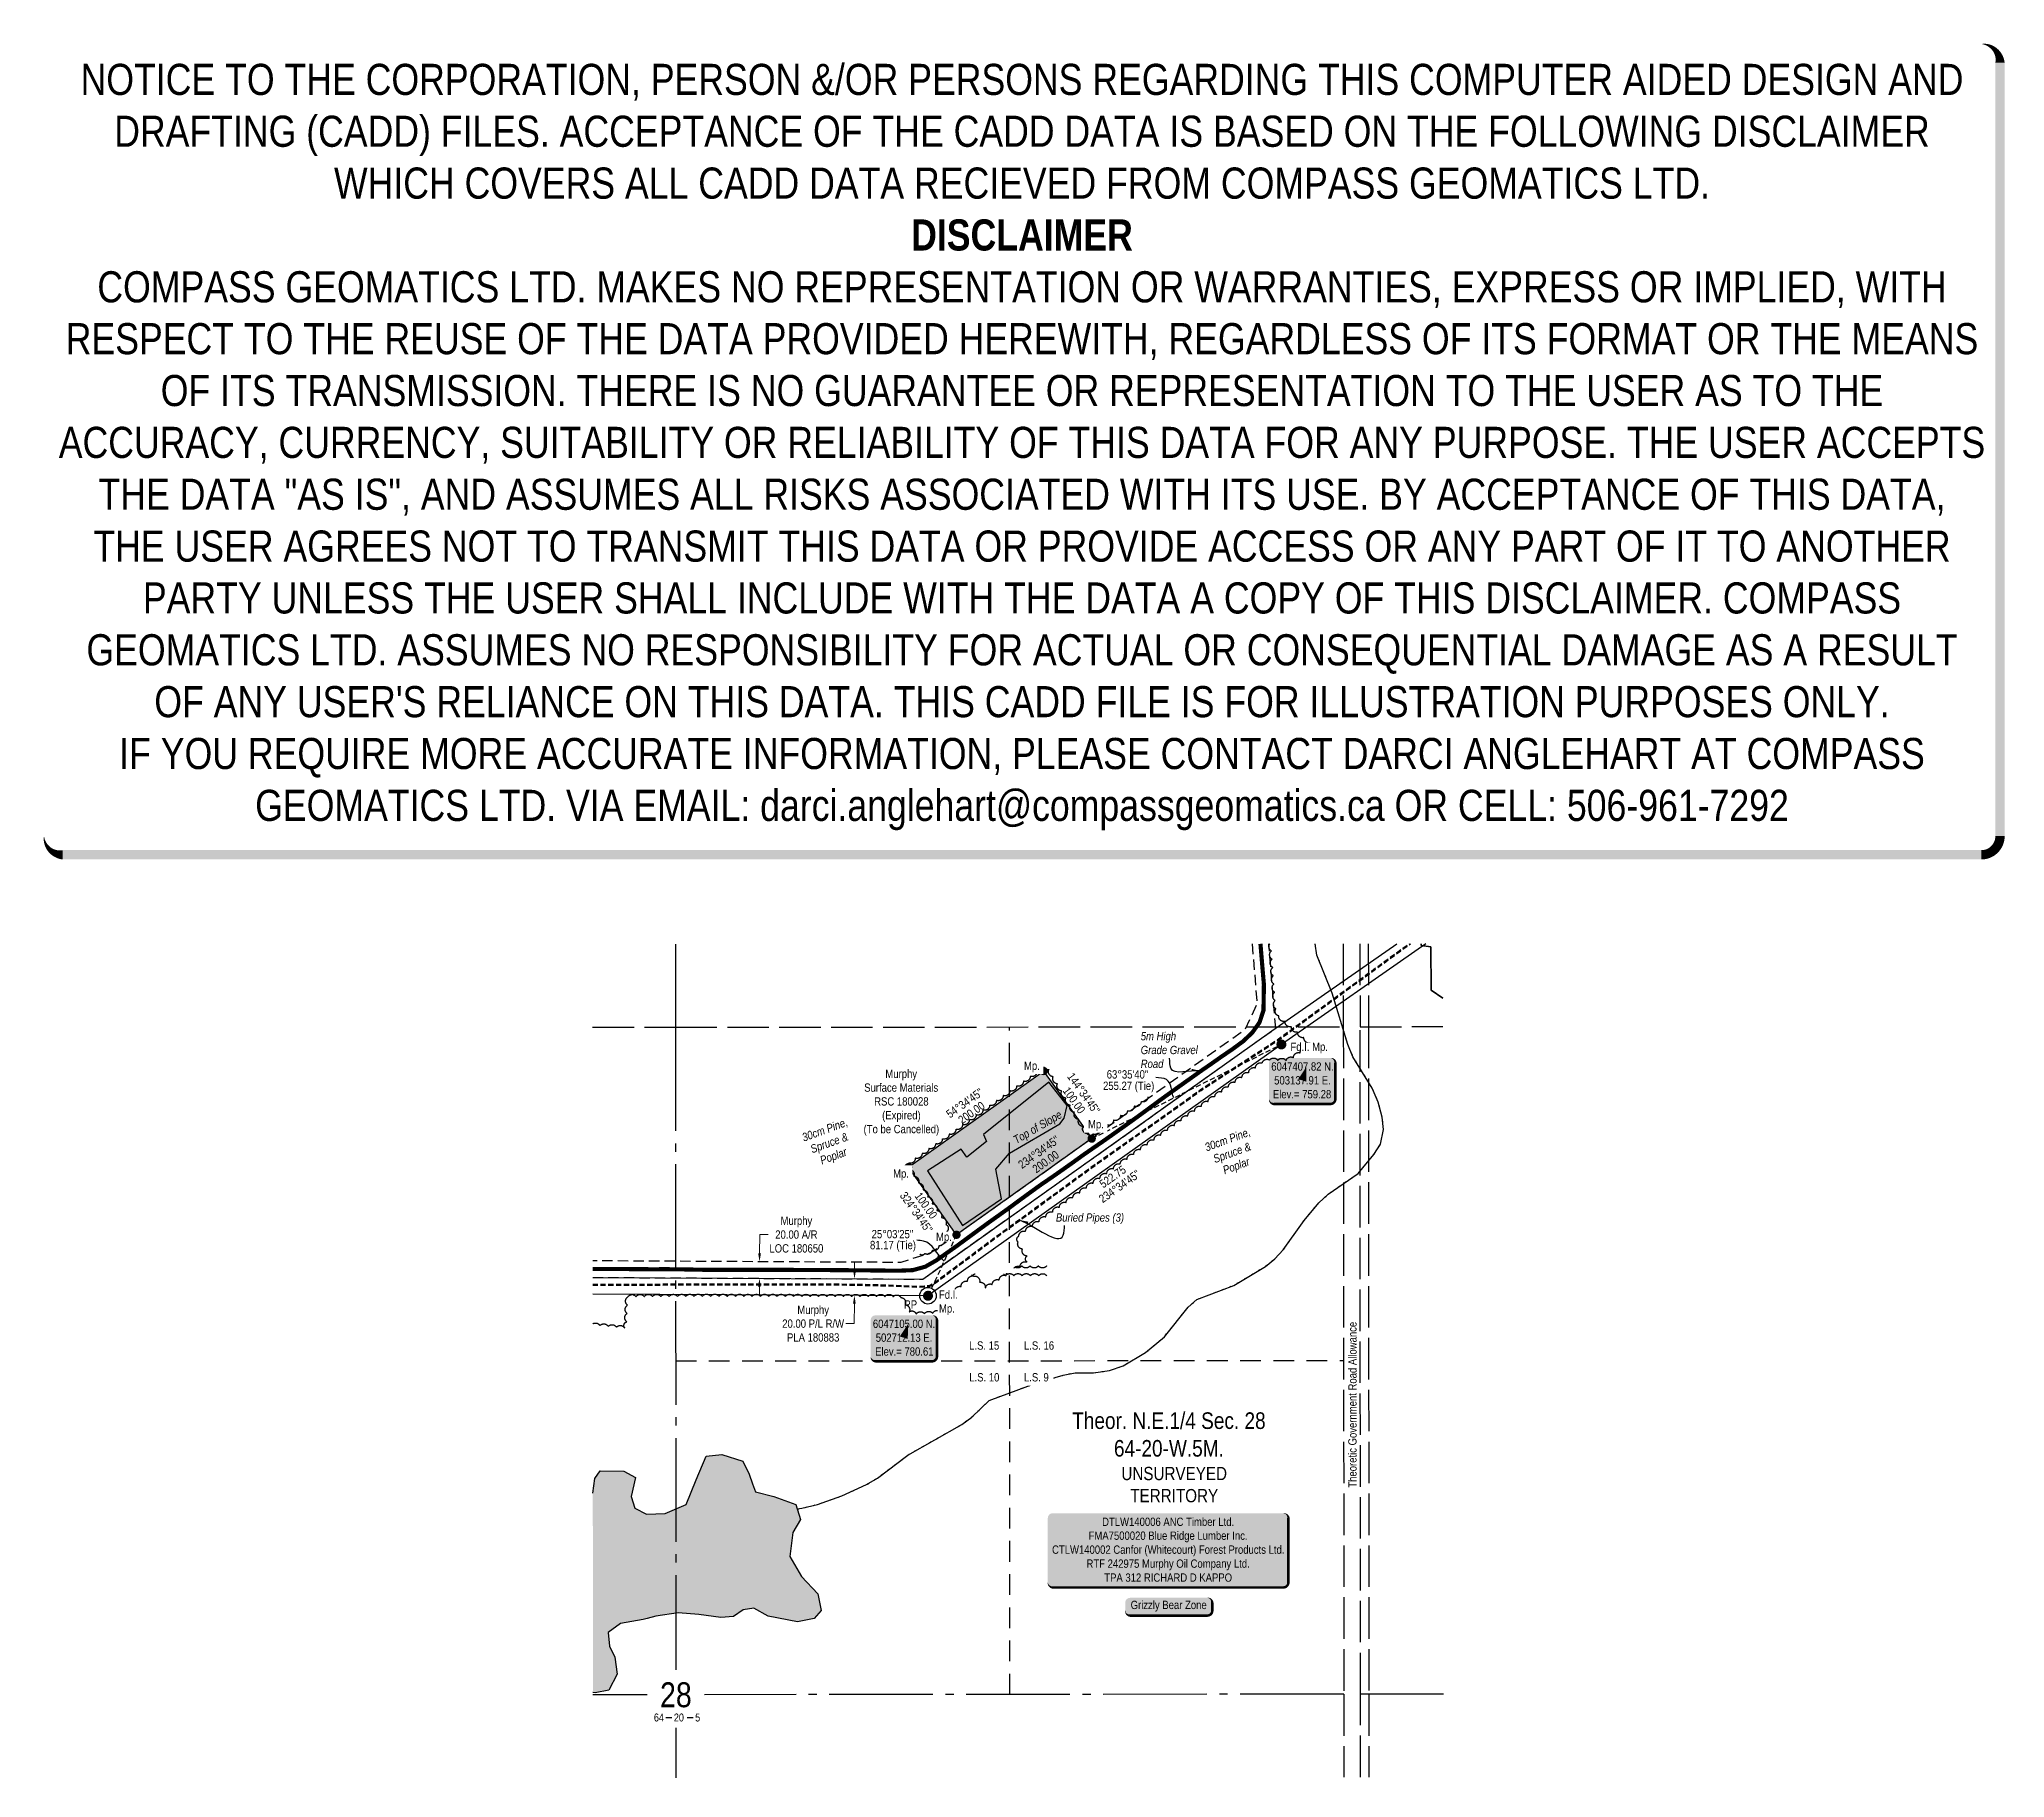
# Model space of a CAD drawing. Extents: x 501642 to 504009, y 6046524 to 6048619.
import ezdxf
from ezdxf.enums import TextEntityAlignment as Align

# ---------------------------------------------------------------- set-up
doc = ezdxf.new("R2010")
doc.units = 0
doc.header["$LTSCALE"] = 5
doc.header["$PDMODE"] = 34
doc.header["$PDSIZE"] = 0.03
for name, pattern in [('0', [1, 1, 0]), ('foc-ACCESSROAD', [3.75, 2.5, -1.25]), ('foc-LSD', [8, 5, -3]), ('foc-QUARTERLINE', [33, 25, -3, 2, -3]), ('foc-TIELINE', [1.875, 1.25, -0.625]), ('foc-TOPO', [1, 0.2, -0.8]), ('foc-UNSURVEYED', [12.5, 10, -2.5]), ('foc-WHEELTRACKS', [2, 0.4, -1.6]), ('UG_PIPE', [1.875, 1.25, -0.625])]:
    doc.linetypes.add(name, pattern=pattern)
doc.layers.get('Defpoints').update_dxf_attribs({"color": 9})
for name, color, linetype in [('10', 1, 'Continuous'), ('35', 37, 'Continuous'), ('9', 3, 'Continuous'), ('AS-PIPE-UG', 44, 'UG_PIPE'), ('AS-PIPE-UG-T', 44, 'Continuous'), ('AS-ROADS', 254, 'Continuous'), ('AS-WILDLIFE-BLOCK', 131, 'Continuous'), ('BEARING1', 1, 'Continuous'), ('C-AR', 13, 'foc-ACCESSROAD'), ('C-RW', 13, 'Continuous'), ('C-SYMBOL', 7, 'Continuous'), ('DETAIL-T', 7, 'Continuous'), ('DISTANCE1', 3, 'Continuous'), ('L-BD', 7, 'Continuous'), ('L-MON', 1, 'Continuous'), ('L-ROAD-T', 7, 'Continuous'), ('L-SECLBL', 7, 'Continuous'), ('L-SECQ', 8, 'foc-QUARTERLINE'), ('L-SECTION-LSD', 7, 'foc-LSD'), ('L-TIE', 7, 'foc-TIELINE'), ('L-UNS-T', 3, 'Continuous'), ('L-USEC', 7, 'foc-UNSURVEYED'), ('P-PROPOSED', 10, 'Continuous'), ('P-PROPOSED-H', 21, 'Continuous'), ('T-BUSH', 110, '0'), ('T-BUSH-T', 110, 'Continuous'), ('T-CREEK', 160, 'Continuous'), ('T-GENERAL', 48, 'foc-TOPO'), ('T-SLOPE', 48, 'Continuous'), ('T-WATER', 160, 'Continuous'), ('T-WATER-H', 133, 'Continuous'), ('T-WATER-P3', 160, 'foc-WHEELTRACKS')]:
    doc.layers.add(name, color=color, linetype=linetype)
for name, color, linetype, lineweight in [('AS-GENERAL', 48, 'Continuous', 18), ('C-AR-T', 13, 'Continuous', 9), ('C-RW-T', 13, 'Continuous', 9), ('C-WS-T', 13, 'Continuous', 9)]:
    doc.layers.add(name, color=color, linetype=linetype, lineweight=lineweight)
doc.layers.add('DISCLAIMER', color=7, linetype='Continuous', plot=False)
doc.styles.add('100L', font='', dxfattribs={"height": 11})
doc.styles.add('175L', font='', dxfattribs={"height": 20})
doc.styles.add('80', font='', dxfattribs={"height": 10})
doc.styles.add('80CG', font='', dxfattribs={"height": 10})
doc.styles.add('80L', font='', dxfattribs={"height": 10})
doc.styles.add('BEARING1', font='', dxfattribs={"height": 2.5})
doc.styles.add('DISTANCE1', font='', dxfattribs={"oblique": 45, "height": 2.5})
doc.styles.add('foc-LtypeFont', font='', dxfattribs={"height": 7.35})
doc.styles.add('SIMPLEX', font='')
doc.styles.get('100L').set_extended_font_data('Arial Narrow')
doc.styles.get('175L').set_extended_font_data('Arial Narrow')
doc.styles.get('80').set_extended_font_data('Arial Narrow')
doc.styles.get('80CG').set_extended_font_data('Arial Narrow')
doc.styles.get('80L').set_extended_font_data('Arial Narrow')
doc.styles.get('BEARING1').set_extended_font_data('Arial Narrow')
doc.styles.get('DISTANCE1').set_extended_font_data('Arial Narrow')
doc.styles.get('foc-LtypeFont').set_extended_font_data('Arial Narrow')
doc.styles.get('SIMPLEX').set_extended_font_data('Arial Narrow')
doc.linetypes.add('foc-TOPO-flowdirection-NOLINE', pattern='A,0,[">",foc-LtypeFont,S=0.3,R=0,X=0,Y=-0.945],-20,[">",foc-LtypeFont,S=0.3,R=0,X=0,Y=-0.945],0', length=20)
doc.dimstyles.new('Compass 5 000', dxfattribs={"dimscale": 5, "dimtxt": 9, "dimasz": 2, "dimexe": 0.2, "dimexo": 0.0625, "dimgap": 0.5, "dimtad": 0, "dimtih": 1, "dimtoh": 1, "dimzin": 0, "dimdsep": 46, "dimtxsty": '80CG', "dimcen": 0.1, "dimse1": 1, "dimse2": 1, "dimclrd": 256, "dimclrt": 256, "dimaunit": 1, "dimadec": 4, "dimazin": 0, "dimtfac": 0.06, "dimtofl": 0, "dimtmove": 0, "dimatfit": 1, "dimfxl": 0.2, "dimtolj": 1, "dimtzin": 0, "dimlwd": -1, "dimarcsym": 0})

# ---------------------------------------------------------------- blocks, each defined once
blk = doc.blocks.new('L-SECLBL')
at = {"layer": '9', "color": 7}
for p, q in [((-5.1, -27.8), (-12.3, -27.8)), ((20.7, -27.8), (13.5, -27.8))]:
    blk.add_line(p, q, dxfattribs=at)
at = {"layer": '10', "color": 2, "style": 'SIMPLEX'}
blk.add_attdef('SEC', text='', height=30, dxfattribs=at).set_placement((0, 0), align=Align.MIDDLE)
at = {"layer": '10', "color": 5, "style": '80L'}
blk.add_attdef('TWP', text='', height=9.5, dxfattribs=at).set_placement((-14.4, -27.4), align=Align.MIDDLE_RIGHT)
blk.add_attdef('RGE', text='', height=9.5, dxfattribs=at).set_placement((3.6, -27.4), align=Align.MIDDLE_CENTER)
blk.add_attdef('MER', text='', height=9.5, dxfattribs=at).set_placement((23.2, -27.4), align=Align.MIDDLE_LEFT)
blk = doc.blocks.new('*D483')
at = {"layer": 'C-AR-T', "transparency": 16777216}
for p, q in [((502509.2, 6047156), (502509.4, 6047178.7)), ((502509.4, 6047178.7), (502519.4, 6047178.7)), ((502509, 6047116), (502509, 6047106))]:
    blk.add_line(p, q, dxfattribs=at)
for points in [[(502507.6, 6047156), (502510.9, 6047156), (502509.2, 6047146)], [(502507.4, 6047116), (502510.7, 6047116), (502509.1, 6047126)]]:
    blk.add_solid(points, dxfattribs=at)
at = {"layer": 'Defpoints', "color": 0, "transparency": 16777216}
for p in [(502509.2, 6047146), (502514.2, 6047146), (502514.1, 6047126)]:
    blk.add_point(p, dxfattribs=at)
at = {"layer": 'C-AR-T', "transparency": 16777216, "insert": (502553.6, 6047178.7), "char_height": 10, "attachment_point": 5, "style": '80CG'}
blk.add_mtext('\\A1;Murphy\\P20.00 A/R\\PLOC 180650', dxfattribs=at)
blk = doc.blocks.new('fdia')
at = {"color": 255, "const_width": 1}
blk.add_lwpolyline([(-0.5, 0, 1), (0.5, 0, 1)], format="xyb", close=True, dxfattribs=at)
blk = doc.blocks.new('Fdiaa')
blk.add_blockref('fdia', (0, 0))
blk = doc.blocks.new('fdib')
at = {"color": 1, "const_width": 1.6}
blk.add_lwpolyline([(-0.4, 0, 1), (0.4, 0, 1)], format="xyb", close=True, dxfattribs=at)
at = {"color": 1}
blk.add_circle((0, 0), 0.8, dxfattribs=at)
blk = doc.blocks.new('Fdibb')
blk.add_blockref('fdib', (0, 0))
blk = doc.blocks.new('fdicc')
for name in ['Fdibb', 'Fdiaa']:
    blk.add_blockref(name, (0, 0))
blk = doc.blocks.new('FDI')
blk.add_blockref('fdicc', (0, 0))
blk = doc.blocks.new('PLIA')
at = {"color": 255, "const_width": 1}
blk.add_lwpolyline([(-0.5, 0, 1), (0.5, 0, 1)], format="xyb", close=True, dxfattribs=at)
blk = doc.blocks.new('PLIAA')
blk.add_blockref('PLIA', (0, 0))
blk = doc.blocks.new('PLIB')
at = {"color": 1}
blk.add_circle((0, 0), 0.8, dxfattribs=at)
blk = doc.blocks.new('PLIBB')
blk.add_blockref('PLIB', (0, 0))
blk = doc.blocks.new('PLICC')
for name in ['PLIAA', 'PLIBB']:
    blk.add_blockref(name, (0, 0))
blk = doc.blocks.new('PLI')
blk.add_blockref('PLICC', (0, 0))
blk = doc.blocks.new('*U496')
h = blk.add_hatch(color=255)
edge = h.paths.add_edge_path()
edge.add_line((-139, -45.5), (139, -45.5))
edge.add_arc((139, -39.5), 6, 270, 360)
edge.add_line((145, -39.5), (145, 38))
edge.add_arc((139, 38), 6, 0, 90)
edge.add_line((139, 44), (-139, 44))
edge.add_arc((-139, 38), 6, 90, 180)
edge.add_line((-145, 38), (-145, -39.5))
edge.add_arc((-139, -39.5), 6, 180, 270)
at = {"color": 44, "flags": 128}
blk.add_lwpolyline([(-139, -45.5, 3, 3, 0), (139, -45.5, 3, 3, 0.414214), (145, -39.5, 3, 3, 0), (145, 38, 3, 0, 0.414214), (139, 44, 0, 0, 0), (-139, 44, 0, 0, 0.414214), (-145, 38, 0, 0, 0), (-145, -39.5, 0, 3, 0.414214)], format="xyseb", close=True, dxfattribs=at)
at = {"color": 44, "style": '80'}
blk.add_attdef('ENTER_TEXT_001', (-36, -5), '', height=10, dxfattribs=at)
blk = doc.blocks.new('*D497')
at = {"layer": 'C-RW-T', "transparency": 16777216}
for p, q in [((502623.7, 6047135.4), (502623.7, 6047145.4)), ((502623.5, 6047095.5), (502623.3, 6047071.4)), ((502623.3, 6047071.4), (502613.3, 6047071.4))]:
    blk.add_line(p, q, dxfattribs=at)
for points in [[(502622, 6047135.5), (502625.3, 6047135.4), (502623.6, 6047125.4)], [(502621.8, 6047095.5), (502625.1, 6047095.4), (502623.5, 6047105.5)]]:
    blk.add_solid(points, dxfattribs=at)
at = {"layer": 'Defpoints', "color": 0, "transparency": 16777216}
for p in [(502516.1, 6047126), (502516, 6047106), (502623.5, 6047105.5)]:
    blk.add_point(p, dxfattribs=at)
at = {"layer": 'C-RW-T', "transparency": 16777216, "insert": (502573.8, 6047071.4), "char_height": 10, "attachment_point": 5, "style": '80CG'}
blk.add_mtext('\\A1;Murphy\\P20.00 P/L R/W\\PPLA 180883', dxfattribs=at)
blk = doc.blocks.new('*U498')
at = {"layer": '35', "color": 3}
blk.add_circle((0, 0), 10, dxfattribs=at)
at = {"layer": '35', "color": 3, "style": '80'}
blk.add_attdef('RP_001', (-29, -15.5), '', height=10, dxfattribs=at)
blk = doc.blocks.new('*U499')
h = blk.add_hatch(color=254)
edge = h.paths.add_edge_path()
edge.add_line((-34, -28.5), (34, -28.5))
edge.add_arc((34, -22.5), 6, 270, 360)
edge.add_line((40, -22.5), (40, 21))
edge.add_arc((34, 21), 6, 0, 90)
edge.add_line((34, 27), (-34, 27))
edge.add_arc((-34, 21), 6, 90, 180)
edge.add_line((-40, 21), (-40, -22.5))
edge.add_arc((-34, -22.5), 6, 180, 270)
at = {"color": 1, "flags": 128}
blk.add_lwpolyline([(-34, -28.5, 3, 3, 0), (34, -28.5, 3, 3, 0.414214), (40, -22.5, 3, 3, 0), (40, 21, 3, 0, 0.414214), (34, 27, 0, 0, 0), (-34, 27, 0, 0, 0.414214), (-40, 21, 0, 0, 0), (-40, -22.5, 0, 3, 0.414214)], format="xyseb", close=True, dxfattribs=at)
blk.add_lwpolyline([(5.1, 16.3, 0, 10, 0), (0, 0, 5, 5, 0)], format="xyseb", dxfattribs=at)
at = {"color": 1, "style": '80'}
blk.add_attdef('ENTER_TEXT_001', (-36, -5), '', height=10, dxfattribs=at)
blk = doc.blocks.new('*U501')
h = blk.add_hatch(color=255)
edge = h.paths.add_edge_path()
edge.add_line((-46.5, -11.5), (46.5, -11.5))
edge.add_arc((46.5, -5.5), 6, 270, 360)
edge.add_line((52.5, -5.5), (52.5, 4))
edge.add_arc((46.5, 4), 6, 0, 90)
edge.add_line((46.5, 10), (-46.5, 10))
edge.add_arc((-46.5, 4), 6, 90, 180)
edge.add_line((-52.5, 4), (-52.5, -5.5))
edge.add_arc((-46.5, -5.5), 6, 180, 270)
at = {"color": 131, "flags": 128}
blk.add_lwpolyline([(-46.5, -11.5, 3, 3, 0), (46.5, -11.5, 3, 3, 0.414214), (52.5, -5.5, 3, 3, 0), (52.5, 4, 3, 0, 0.414214), (46.5, 10, 0, 0, 0), (-46.5, 10, 0, 0, 0.414214), (-52.5, 4, 0, 0, 0), (-52.5, -5.5, 0, 3, 0.414214)], format="xyseb", close=True, dxfattribs=at)
at = {"color": 131, "style": '80'}
blk.add_attdef('ENTER_TEXT_001', (-36, -5), '', height=10, dxfattribs=at)
blk = doc.blocks.new('Disclaimer_Legal')
at = {"layer": 'DISCLAIMER', "color": 254, "flags": 128}
blk.add_lwpolyline([(-3612.9, -1104.6, 37.5, 37.5, 0), (4096.1, -1104.6, 37.5, 37.5, 0.414214), (4171.1, -1029.6, 37.5, 37.5, 0), (4171.1, 2078.7, 37.5, 0, 0.414214), (4096.1, 2153.7, 0, 0, 0), (-3612.9, 2153.7, 0, 0, 0.414214), (-3687.9, 2078.7, 0, 0, 0), (-3687.9, -1029.6, 0, 37.5, 0.414214)], format="xyseb", close=True, dxfattribs=at)
at = {"layer": 'DISCLAIMER', "color": 254, "insert": (241.6, 533.9), "char_height": 125, "width": 7717.568, "attachment_point": 5, "style": '80'}
blk.add_mtext('NOTICE TO THE CORPORATION, PERSON &/OR PERSONS REGARDING THIS COMPUTER AIDED DESIGN AND DRAFTING (CADD) FILES. ACCEPTANCE OF THE CADD DATA IS BASED ON THE FOLLOWING DISCLAIMER WHICH COVERS ALL CADD DATA RECIEVED FROM COMPASS GEOMATICS LTD.\\P{\\fArial Narrow|b1|i0|c0|p34;DISCLAIMER}\\PCOMPASS GEOMATICS LTD. MAKES NO REPRESENTATION OR WARRANTIES, EXPRESS OR IMPLIED, WITH RESPECT TO THE REUSE OF THE DATA PROVIDED HEREWITH, REGARDLESS OF ITS FORMAT OR THE MEANS OF ITS TRANSMISSION. THERE IS NO GUARANTEE OR REPRESENTATION TO THE USER AS TO THE ACCURACY, CURRENCY, SUITABILITY OR RELIABILITY OF THIS DATA FOR ANY PURPOSE. THE USER ACCEPTS THE DATA "AS IS", AND ASSUMES ALL RISKS ASSOCIATED WITH ITS USE. BY ACCEPTANCE OF THIS DATA, THE USER AGREES NOT TO TRANSMIT THIS DATA OR PROVIDE ACCESS OR ANY PART OF IT TO ANOTHER PARTY UNLESS THE USER SHALL INCLUDE WITH THE DATA A COPY OF THIS DISCLAIMER. COMPASS GEOMATICS LTD. ASSUMES NO RESPONSIBILITY FOR ACTUAL OR CONSEQUENTIAL DAMAGE AS A RESULT OF ANY USER\'S RELIANCE ON THIS DATA. THIS CADD FILE IS FOR ILLUSTRATION PURPOSES ONLY.\\PIF YOU REQUIRE MORE ACCURATE INFORMATION, PLEASE CONTACT DARCI ANGLEHART AT COMPASS GEOMATICS LTD. VIA EMAIL: darci.anglehart@compassgeomatics.ca OR CELL: 506-961-7292', dxfattribs=at)

msp = doc.modelspace()

# ---------------------------------------------------------------- hatches: boundary and pattern name
at = {"layer": 'P-PROPOSED-H'}
h = msp.add_hatch(color=256, dxfattribs=at)
h.dxf.hatch_style = 1
h.paths.add_polyline_path([(502909.384, 6047294.345), (502746.484, 6047178.489), (502688.569, 6047259.948), (502851.468, 6047375.804)])
at = {"layer": 'T-WATER-H'}
h = msp.add_hatch(color=256, dxfattribs=at)
h.dxf.hatch_style = 1
h.paths.add_polyline_path([(502308.347, 6046867.155), (502308.494, 6046626.914), (502311.07, 6046626.61), (502327.45, 6046629.831), (502337.538, 6046648.978), (502334.906, 6046669.403), (502328.554, 6046682.779), (502326.854, 6046699.116), (502341.872, 6046710.004), (502369.003, 6046715.046), (502374.003, 6046716.265), (502384.383, 6046718.796), (502410.993, 6046722.827), (502435.934, 6046720.78), (502462.386, 6046717.173), (502477.706, 6046718.374), (502489.616, 6046726.783), (502502.396, 6046728.554), (502519.538, 6046719.037), (502555.1, 6046712.182), (502575.08, 6046716.342), (502583.43, 6046725.851), (502579.257, 6046745.796), (502559.804, 6046766.58), (502545.511, 6046790.814), (502549.18, 6046819.768), (502558.677, 6046835.365), (502552.935, 6046853.311), (502526.613, 6046863.026), (502504.292, 6046868.583), (502500.782, 6046878.393), (502496.579, 6046890.138), (502489.257, 6046905.574), (502463.927, 6046913.74), (502445.005, 6046911.589), (502432.687, 6046883.324), (502420.85, 6046853.52), (502395.64, 6046842.84), (502373.18, 6046841.778), (502359.049, 6046849.205), (502354.747, 6046863.042), (502359.815, 6046885.857), (502345.693, 6046893.794), (502317.142, 6046893.882), (502310.833, 6046884.843)])

# ---------------------------------------------------------------- linework, layer by layer
at = {"layer": 'AS-PIPE-UG', "flags": 128}
for points in [[(502308.193, 6047118.24), (502320.486, 6047118.235), (502367.138, 6047118.379), (502413.115, 6047118.74), (502455.085, 6047118.624), (502511.376, 6047118.643), (502550.947, 6047118.883), (502598.184, 6047118.836), (502648.194, 6047117.986), (502700.554, 6047116.065), (502708.083, 6047116.409), (502713.091, 6047116.686), (502715.583, 6047117.535), (502720.424, 6047120.603), (502726.32, 6047124.998), (502769.123, 6047156.957), (502801.392, 6047181.01), (502841.706, 6047210.313), (502876.457, 6047235.846), (502907.162, 6047258.222), (502962.282, 6047297.305), (503003.634, 6047326.273), (503040.753, 6047352.894), (503134.94, 6047414.215), (503292.414, 6047529.192)], [(502308.193, 6047117.63), (502320.487, 6047117.626), (502367.142, 6047117.77), (502413.116, 6047118.131), (502455.085, 6047118.015), (502511.378, 6047118.034), (502550.948, 6047118.274), (502598.178, 6047118.227), (502648.177, 6047117.376), (502700.557, 6047115.455), (502708.113, 6047115.8), (502713.209, 6047116.082), (502715.848, 6047116.982), (502720.77, 6047120.101), (502726.685, 6047124.509), (502769.488, 6047156.469), (502801.754, 6047180.519), (502842.065, 6047209.82), (502876.817, 6047235.354), (502907.518, 6047257.727), (502962.633, 6047296.806), (503003.986, 6047325.775), (503041.097, 6047352.39), (503135.287, 6047413.713), (503293.449, 6047529.192)], [(502308.193, 6047118.85), (502320.485, 6047118.845), (502367.135, 6047118.989), (502413.113, 6047119.35), (502455.086, 6047119.234), (502511.374, 6047119.253), (502550.945, 6047119.493), (502598.189, 6047119.446), (502648.21, 6047118.595), (502700.551, 6047116.675), (502708.052, 6047117.018), (502712.974, 6047117.29), (502715.318, 6047118.089), (502720.078, 6047121.106), (502725.956, 6047125.487), (502768.758, 6047157.446), (502801.031, 6047181.501), (502841.346, 6047210.805), (502876.097, 6047236.338), (502906.806, 6047258.717), (502961.931, 6047297.803), (503003.281, 6047326.77), (503040.409, 6047353.397), (503134.594, 6047414.717), (503291.379, 6047529.191)]]:
    msp.add_lwpolyline(points, dxfattribs=at)
at = {"layer": 'AS-ROADS', "const_width": 5, "flags": 128}
msp.add_lwpolyline([(503112.656, 6047529.049), (503112.85, 6047526.844), (503114.127, 6047511.337), (503115.466, 6047495.666), (503116.842, 6047479.858), (503116.29, 6047448.791), (503111.495, 6047434.282), (503102.705, 6047421.946), (503091.731, 6047411.571), (503078.947, 6047402.131), (503065.959, 6047393.315), (503053.219, 6047384.332), (503040.347, 6047375.438), (503027.469, 6047366.262), (503014.755, 6047357.252), (503001.757, 6047347.956), (502989.377, 6047338.982), (502976.619, 6047329.498), (502963.794, 6047320.13), (502950.953, 6047310.875), (502938.019, 6047301.722), (502925.106, 6047292.551), (502912.148, 6047283.64), (502899.661, 6047274.997), (502886.646, 6047265.595), (502873.661, 6047256.378), (502860.646, 6047247.313), (502848.103, 6047238.766), (502835.17, 6047229.41), (502822.564, 6047220.21), (502810.184, 6047211.047), (502797.419, 6047201.87), (502784.988, 6047193.023), (502772.445, 6047183.86), (502759.852, 6047174.607), (502747.253, 6047165.332), (502734.895, 6047156.577), (502722.371, 6047147.765), (502708.79, 6047139.994), (502693.622, 6047135.849), (502677.807, 6047135.256), (502662.575, 6047135.343), (502646.524, 6047135.512), (502631.255, 6047135.633), (502615.514, 6047135.771), (502599.964, 6047135.896), (502584.126, 6047136.021), (502568.898, 6047136.003), (502552.888, 6047136.151), (502536.877, 6047136.234), (502521.656, 6047136.211), (502505.45, 6047136.247), (502489.182, 6047136.294), (502473.508, 6047136.308), (502457.946, 6047136.344), (502442.552, 6047136.301), (502427.094, 6047136.612), (502411.421, 6047136.865), (502395.929, 6047137.016), (502380.806, 6047136.924), (502365.069, 6047137.053), (502349.07, 6047137.169), (502333.882, 6047137.273), (502317.825, 6047137.203), (502308.181, 6047137.191)], dxfattribs=at)
at = {"layer": 'C-AR', "flags": 128}
for points in [[(503102.634, 6047529.041), (503108.556, 6047457.103), (503093.9, 6047425.575), (502715.756, 6047156.635), (502679.442, 6047145.144), (502308.175, 6047147.093)], [(502308.188, 6047127.094), (502705.78, 6047125.01), (503126.397, 6047424.158), (503131.077, 6047427.424), (503122.693, 6047529.057)]]:
    msp.add_lwpolyline(points, dxfattribs=at)
at = {"layer": 'C-RW', "flags": 128}
for points in [[(502308.188, 6047127.097), (502705.78, 6047125.01), (503126.397, 6047424.158), (503276.884, 6047529.179)], [(503311.852, 6047529.207), (503137.91, 6047407.816), (502712.116, 6047104.987), (502308.2, 6047107.106)]]:
    msp.add_lwpolyline(points, dxfattribs=at)
at = {"layer": 'L-SECQ'}
for p, q in [((502407.89, 6047528.491), (502407.952, 6047428.543)), ((502407.89, 6047528.491), (502407.952, 6047428.543)), ((502407.952, 6047428.543), (502408.426, 6046654.268)), ((502373.817, 6046624.256), (502308.496, 6046624.205)), ((503213.136, 6046624.921), (502443.064, 6046624.311)), ((503333.191, 6046625.016), (503233.242, 6046624.937)), ((503333.191, 6046625.016), (503233.242, 6046624.937)), ((502408.469, 6046584.304), (502408.505, 6046524.335))]:
    msp.add_line(p, q, dxfattribs=at)
at = {"layer": 'L-SECTION-LSD'}
for p, q in [((502810.79, 6046624.602), (502810.225, 6047428.861)), ((502408.198, 6047026.413), (503212.817, 6047027.05))]:
    msp.add_line(p, q, dxfattribs=at)
at = {"layer": 'L-TIE'}
for p, q in [((502909.384, 6047294.345), (503137.91, 6047407.816)), ((502746.484, 6047178.489), (502712.133, 6047104.999))]:
    msp.add_line(p, q, dxfattribs=at)
at = {"layer": 'L-USEC'}
for p, q in [((503212.42, 6047529.128), (503212.499, 6047429.18)), ((503232.54, 6047529.144), (503232.619, 6047429.196)), ((503242.595, 6047529.152), (503242.674, 6047429.203)), ((502308.003, 6047428.464), (502407.952, 6047428.543)), ((502407.952, 6047428.543), (503212.499, 6047429.18)), ((503212.499, 6047429.18), (503213.136, 6046624.921)), ((503232.605, 6047429.196), (503332.568, 6047429.275)), ((503233.242, 6046624.937), (503232.605, 6047429.196)), ((503242.674, 6047429.203), (503243.311, 6046624.945)), ((503213.136, 6046624.921), (503213.215, 6046524.972)), ((503233.321, 6046524.988), (503233.242, 6046624.937)), ((503243.311, 6046624.945), (503243.39, 6046524.996))]:
    msp.add_line(p, q, dxfattribs=at)
at = {"layer": 'P-PROPOSED'}
msp.add_lwpolyline([(502909.384, 6047294.345), (502746.484, 6047178.489), (502688.569, 6047259.948), (502851.468, 6047375.804)], close=True, dxfattribs=at)
at = {"layer": 'T-BUSH', "flags": 128}
for points in [[(502815.796, 6047138.109, -0.34964484), (502823.094, 6047140.238, -0.52056705), (502831.504, 6047145.639, -0.52056705), (502831.434, 6047152.886, -0.52056705), (502826.029, 6047161.294, -0.52056705), (502820.625, 6047169.702, -0.52056705), (502821.563, 6047176.885, -0.52056705), (502829.709, 6047182.677, -0.52056705), (502837.854, 6047188.469, -0.52056705), (502846, 6047194.261, -0.52056705), (502854.146, 6047200.053, -0.52056705), (502862.291, 6047205.845, -0.52056705), (502870.437, 6047211.637, -0.52056705), (502878.583, 6047217.429, -0.52056705), (502886.728, 6047223.221, -0.52056705), (502894.874, 6047229.013, -0.52056705), (502903.02, 6047234.804, -0.52056705), (502911.165, 6047240.596, -0.52056705), (502919.311, 6047246.388, -0.52056705), (502927.456, 6047252.18, -0.52056705), (502935.602, 6047257.972, -0.52056705), (502943.748, 6047263.764, -0.52056705), (502951.893, 6047269.556, -0.52056705), (502960.039, 6047275.348, -0.52056705), (502968.185, 6047281.14, -0.52056705), (502976.33, 6047286.931, -0.52056705), (502984.476, 6047292.723, -0.52056705), (502992.622, 6047298.515, -0.52056705), (503000.767, 6047304.307, -0.52056705), (503008.913, 6047310.099, -0.52056705), (503017.058, 6047315.891, -0.52056705), (503025.204, 6047321.683, -0.52056705), (503033.35, 6047327.475, -0.52056705), (503041.495, 6047333.267, -0.52056705), (503049.641, 6047339.059, -0.52056705), (503057.787, 6047344.85, -0.52056705), (503065.932, 6047350.642, -0.52056705), (503074.078, 6047356.434, -0.52056705), (503082.223, 6047362.226, -0.52056705), (503090.369, 6047368.018, -0.52056705), (503098.515, 6047373.81, -0.52056705), (503106.66, 6047379.602, -0.52056705), (503114.806, 6047385.394, -0.52056705), (503123.588, 6047389.043, -0.52056705), (503133.575, 6047388.639, -0.52056705), (503143.562, 6047388.235, -0.52056705), (503152.338, 6047391.822, -0.52056705), (503160.417, 6047397.706, -0.52056705), (503168.497, 6047403.59, -0.52056705), (503172.647, 6047409.63, -0.52056705), (503165.057, 6047416.133, -0.52056705), (503157.468, 6047422.636, -0.52056705), (503149.878, 6047429.139, -0.52056705), (503142.288, 6047435.642, -0.52056705), (503134.698, 6047442.146, -0.52056705), (503131.229, 6047450.739, -0.52056705), (503130.465, 6047460.705, -0.52056705), (503129.701, 6047470.67, -0.52056705), (503128.937, 6047480.636, -0.52056705), (503128.174, 6047490.602, -0.52056705), (503127.41, 6047500.567, -0.52056705), (503126.646, 6047510.533, -0.52056705), (503125.882, 6047520.498, -0.42568363), (503123.865, 6047529.058, -0.42568363)], [(502977.167, 6047344.564, -0.52056705), (502968.884, 6047338.971, -0.52056705), (502960.6, 6047333.378, -0.52056705), (502952.317, 6047327.784, -0.52056705), (502944.034, 6047322.191, -0.52056705), (502935.75, 6047316.598, -0.52056705), (502927.467, 6047311.005, -0.52056705), (502919.184, 6047305.411, -0.52056705), (502910.901, 6047299.818, -0.52056705), (502903.969, 6047300.303, -0.52056705), (502898.836, 6047308.879, -0.52056705), (502893.703, 6047317.456, -0.52056705), (502888.57, 6047326.032, -0.52056705), (502883.437, 6047334.608, -0.52056705), (502878.305, 6047343.184, -0.52056705), (502873.172, 6047351.76, -0.52056705), (502868.039, 6047360.337, -0.52056705), (502862.906, 6047368.913, -0.52056705), (502857.773, 6047377.489, -0.52056705), (502851.576, 6047380.98, -0.52056705), (502843.435, 6047375.181, -0.52056705), (502835.294, 6047369.383, -0.52056705), (502827.153, 6047363.584, -0.52056705), (502819.012, 6047357.786, -0.52056705), (502810.871, 6047351.987, -0.52056705), (502802.731, 6047346.189, -0.52056705), (502794.59, 6047340.39, -0.52056705), (502786.449, 6047334.592, -0.52056705), (502778.308, 6047328.793, -0.52056705), (502770.167, 6047322.994, -0.52056705), (502762.026, 6047317.196, -0.52056705), (502753.885, 6047311.397, -0.52056705), (502745.744, 6047305.599, -0.52056705), (502737.603, 6047299.8, -0.52056705), (502729.462, 6047294.002, -0.52056705), (502721.321, 6047288.203, -0.52056705), (502713.18, 6047282.405, -0.52056705), (502705.039, 6047276.606, -0.52056705), (502696.898, 6047270.808, -0.52056705), (502688.758, 6047265.009, -0.52056705), (502689.547, 6047257.561, -0.52056705), (502695.079, 6047249.237, -0.52056705), (502700.611, 6047240.912, -0.52056705), (502706.143, 6047232.588, -0.52056705), (502711.675, 6047224.264, -0.52056705), (502717.207, 6047215.939, -0.52056705), (502722.739, 6047207.615, -0.52056705), (502728.271, 6047199.29, -0.52056705), (502733.803, 6047190.966, -0.52056705), (502734.531, 6047181.865, -0.52056705), (502731.902, 6047172.222, -0.52056705), (502725.205, 6047165.391, -0.52056705), (502717.114, 6047159.523, -0.52056705), (502708.163, 6047155.868, -0.52056705), (502702.283, 6047155.196, -0.52056705)], [(502308.222, 6047071.125, -0.43752359), (502316.938, 6047069.044, -0.52056705), (502326.884, 6047068.053, -0.52056705), (502336.83, 6047067.063, -0.52056705), (502346.775, 6047066.072, -0.52056705), (502349.248, 6047073.723, -0.52056705), (502349.703, 6047083.707, -0.52056705), (502350.158, 6047093.692, -0.52056705), (502350.613, 6047103.676, -0.52056705), (502360.346, 6047103.987, -0.52056705), (502370.341, 6047104.024, -0.52056705), (502380.336, 6047104.061, -0.52056705), (502390.331, 6047104.099, -0.52056705), (502400.325, 6047104.136, -0.52056705), (502410.32, 6047104.174, -0.52056705), (502420.315, 6047104.211, -0.52056705), (502430.31, 6047104.248, -0.52056705), (502440.305, 6047104.286, -0.52056705), (502450.299, 6047104.279, -0.52056705), (502460.294, 6047104.267, -0.52056705), (502470.289, 6047104.255, -0.52056705), (502480.284, 6047104.243, -0.52056705), (502490.279, 6047104.231, -0.52056705), (502500.274, 6047104.219, -0.52056705), (502510.269, 6047104.207, -0.52056705), (502520.264, 6047104.195, -0.52056705), (502530.258, 6047104.183, -0.52056705), (502540.253, 6047104.171, -0.52056705), (502550.248, 6047104.159, -0.52056705), (502560.243, 6047104.147, -0.52056705), (502570.238, 6047104.135, -0.52056705), (502580.233, 6047104.123, -0.52056705), (502590.228, 6047104.112, -0.52056705), (502600.222, 6047104.1, -0.52056705), (502610.217, 6047104.088, -0.52056705), (502620.212, 6047104.076, -0.52056705), (502630.207, 6047104.064, -0.52056705), (502640.202, 6047104.052, -0.52056705), (502650.197, 6047104.04, -0.52056705), (502660.192, 6047104.028, -0.52056705), (502670.186, 6047104.016, -0.52056705), (502679.535, 6047102.884, -0.52056705), (502684.545, 6047094.235, -0.52056705), (502689.554, 6047085.587, -0.52056705), (502697.913, 6047083.005, -0.52056705), (502707.902, 6047083.373, -0.52056705), (502717.89, 6047083.741, -0.52056705), (502726.767, 6047085.984, -0.52056705), (502731.893, 6047094.565, -0.52056705), (502737.018, 6047103.145, -0.52056705), (502744.301, 6047109.859, -0.52056705), (502752.056, 6047116.164, -0.52056705), (502759.812, 6047122.469, -0.52056705), (502767.558, 6047128.652, -0.52056705), (502774.351, 6047121.32, -0.52056705), (502781.144, 6047113.988, -0.52056705), (502789.457, 6047118.631, -0.52056705), (502797.866, 6047124.032, -0.52056705), (502806.276, 6047129.434, -0.11498044), (502807.011, 6047132.104)], [(502764.574, 6047130.205, -0.06286708), (502765.601, 6047129.074, -0.17692954), (502769.032, 6047131.474)], [(502803.281, 6047131.074, -0.1260582), (502805.581, 6047129.104, -0.52056705), (502815.576, 6047129.112, -0.52056705), (502825.57, 6047129.12, -0.52056705), (502835.565, 6047129.127, -0.52056705), (502845.56, 6047129.135, -0.52056705), (502855.114, 6047129.142)], [(502855.106, 6047141.136, -0.52056705), (502845.111, 6047141.129, -0.52056705), (502835.116, 6047141.122, -0.52056705), (502825.121, 6047141.114, -0.41578676), (502816.599, 6047139.629, -0.41578676)]]:
    msp.add_lwpolyline(points, format="xyb", dxfattribs=at)
at = {"layer": 'T-CREEK', "linetype": 'foc-TOPO-flowdirection-NOLINE', "flags": 128}
for points in [[(502554.595, 6046848.123), (502559.971, 6046848.946), (502578.965, 6046853.688), (502608.273, 6046863.827), (502638.127, 6046877.47), (502651.224, 6046885.422), (502687.923, 6046913.124), (502752.719, 6046949.854), (502764.946, 6046958.909), (502785.743, 6046978.857), (502843.422, 6047000.19), (502874.909, 6047009.335), (502889.612, 6047012.346), (502911.695, 6047012.315), (502930.627, 6047014.893), (502947.07, 6047020.481), (502974.224, 6047036.598), (502997.034, 6047055.711), (503025.456, 6047091.417), (503036.015, 6047100.707), (503080.434, 6047117.538), (503118.556, 6047140.414), (503129.829, 6047149.554), (503140.186, 6047160.214), (503165.189, 6047195.671), (503183.095, 6047217.134), (503194.159, 6047227.358), (503230.518, 6047252.518), (503249.323, 6047275.126), (503257.282, 6047287.721), (503261.004, 6047305.155), (503259.478, 6047320.054), (503254.459, 6047338.188), (503247.435, 6047355.034), (503224.125, 6047393), (503217.855, 6047407.848), (503199.256, 6047469.672), (503180.568, 6047515.535), (503178.477, 6047529.101)], [(503332.541, 6047463.678), (503318.337, 6047473.187), (503317.73, 6047525.595), (503306.093, 6047527.1), (503306.293, 6047529.203)]]:
    msp.add_lwpolyline(points, dxfattribs=at)
at = {"layer": 'T-CREEK', "flags": 128}
msp.add_lwpolyline([(503306.293, 6047529.203), (503306.093, 6047527.1), (503317.73, 6047525.595), (503318.337, 6047473.187), (503332.541, 6047463.678)], dxfattribs=at)
at = {"layer": 'T-SLOPE', "flags": 128}
msp.add_lwpolyline([(502793.84, 6047257.719), (502810.263, 6047276.793), (502870.776, 6047311.982), (502876.092, 6047318.938), (502879.841, 6047334.353), (502857.531, 6047362.487), (502779.1, 6047299.224), (502782.542, 6047290.829), (502758.79, 6047271.942), (502752.079, 6047281.489), (502711.359, 6047255.443), (502753.746, 6047189.664), (502800.613, 6047221.765), (502793.846, 6047257.714)], dxfattribs=at)
at = {"layer": 'T-WATER'}
msp.add_lwpolyline([(502308.347, 6046867.155), (502310.833, 6046884.843), (502317.142, 6046893.882), (502345.693, 6046893.794), (502359.815, 6046885.857), (502354.747, 6046863.042), (502359.049, 6046849.205), (502373.18, 6046841.778), (502395.64, 6046842.84), (502420.85, 6046853.52), (502432.687, 6046883.324), (502445.005, 6046911.589), (502463.927, 6046913.74), (502489.257, 6046905.574), (502496.579, 6046890.138), (502500.782, 6046878.393), (502504.292, 6046868.583), (502526.613, 6046863.026), (502552.935, 6046853.311), (502558.677, 6046835.365), (502549.18, 6046819.768), (502545.511, 6046790.814), (502559.804, 6046766.58), (502579.257, 6046745.796), (502583.43, 6046725.851), (502575.08, 6046716.342), (502555.1, 6046712.182), (502519.538, 6046719.037), (502502.396, 6046728.554), (502489.616, 6046726.783), (502477.706, 6046718.374), (502462.386, 6046717.173), (502435.934, 6046720.78), (502410.993, 6046722.827), (502384.383, 6046718.796), (502374.003, 6046716.265), (502369.003, 6046715.046), (502341.872, 6046710.004), (502326.854, 6046699.116), (502328.554, 6046682.779), (502334.906, 6046669.403), (502337.538, 6046648.978), (502327.45, 6046629.831), (502311.07, 6046626.61), (502308.494, 6046626.914)], dxfattribs=at)
at = {"layer": 'T-WATER-P3', "flags": 128}
msp.add_lwpolyline([(502554.595, 6046848.123), (502559.971, 6046848.946), (502578.965, 6046853.688), (502608.273, 6046863.827), (502638.127, 6046877.47), (502651.224, 6046885.422), (502687.923, 6046913.124), (502752.719, 6046949.854), (502764.946, 6046958.909), (502785.743, 6046978.857), (502843.422, 6047000.19), (502874.909, 6047009.335), (502889.612, 6047012.346), (502911.695, 6047012.315), (502930.627, 6047014.893), (502947.07, 6047020.481), (502974.224, 6047036.598), (502997.034, 6047055.711), (503025.456, 6047091.417), (503036.015, 6047100.707), (503080.434, 6047117.538), (503118.556, 6047140.414), (503129.829, 6047149.554), (503140.186, 6047160.214), (503165.189, 6047195.671), (503183.095, 6047217.134), (503194.159, 6047227.358), (503230.518, 6047252.518), (503249.323, 6047275.126), (503257.282, 6047287.721), (503261.004, 6047305.155), (503259.478, 6047320.054), (503254.459, 6047338.188), (503247.435, 6047355.034), (503224.125, 6047393), (503217.855, 6047407.848), (503199.256, 6047469.672), (503180.568, 6047515.535), (503178.477, 6047529.101)], dxfattribs=at)

# ---------------------------------------------------------------- block references
at = {"layer": 'AS-WILDLIFE-BLOCK'}
ref = msp.add_blockref('*U501', (503002.174, 6046731.134), dxfattribs=dict(at, xscale=0.99948742, yscale=0.99948742, zscale=0.99948742))
ref.add_attrib('ENTER_TEXT_001', 'Grizzly Bear Zone', (502956.287, 6046727.517), dxfattribs={"layer": '0', "color": 131, "height": 9.99487, "style": '80'})
at = {"layer": 'C-RW-T'}
ref = msp.add_blockref('*U496', (503001.395, 6046799.07), dxfattribs=dict(at, xscale=0.99948742, yscale=0.99948742, zscale=0.99948742))
ref.add_attrib('ENTER_TEXT_001', 'DTLW140006 ANC Timber Ltd.', (502921.917, 6046827.672), dxfattribs={"layer": '0', "color": 44, "height": 9.99487, "style": '80'})
ref.add_attrib('ENTER_TEXT_002', 'FMA7500020 Blue Ridge Lumber Inc.', (502905.612, 6046810.973), dxfattribs={"layer": '0', "color": 44, "height": 9.99487, "style": '80'})
ref.add_attrib('ENTER_TEXT_003', 'CTLW140002 Canfor (Whitecourt) Forest Products Ltd.', (502861.607, 6046794.137), dxfattribs={"layer": '0', "color": 44, "height": 9.99487, "style": '80'})
ref.add_attrib('ENTER_TEXT_004', 'RTF 242975 Murphy Oil Company Ltd.', (502903.117, 6046777.302), dxfattribs={"layer": '0', "color": 44, "height": 9.99487, "style": '80'})
ref.add_attrib('ENTER_TEXT_005', 'TPA 312 RICHARD D KAPPO', (502924.518, 6046760.466), dxfattribs={"layer": '0', "color": 44, "height": 9.99487, "style": '80'})
at = {"layer": 'DETAIL-T'}
ref = msp.add_blockref('*U499', (503162.979, 6047364.53), dxfattribs=dict(at, xscale=0.999484000000004, yscale=0.999484000000004, zscale=0.999484000000004))
ref.add_attrib('ENTER_TEXT_001', '6047407.82 N.', (503125.703, 6047376.296), dxfattribs={"layer": '0', "color": 1, "height": 9.99484, "style": '80'})
ref.add_attrib('ENTER_TEXT_002', '503137.91 E.', (503129.177, 6047359.597), dxfattribs={"layer": '0', "color": 1, "height": 9.99484, "style": '80'})
ref.add_attrib('ENTER_TEXT_003', 'Elev.= 759.28', (503127.609, 6047342.898), dxfattribs={"layer": '0', "color": 1, "height": 9.99484, "style": '80'})
ref = msp.add_blockref('*U499', (502683.012, 6047054.498), dxfattribs=dict(at, xscale=0.999484000000004, yscale=0.999484000000004, zscale=0.999484000000004))
ref.add_attrib('ENTER_TEXT_001', '6047105.00 N.', (502645.736, 6047066.264), dxfattribs={"layer": '0', "color": 1, "height": 9.99484, "style": '80'})
ref.add_attrib('ENTER_TEXT_002', '502712.13 E.', (502649.209, 6047049.565), dxfattribs={"layer": '0', "color": 1, "height": 9.99484, "style": '80'})
ref.add_attrib('ENTER_TEXT_003', 'Elev.= 780.61', (502648.442, 6047032.866), dxfattribs={"layer": '0', "color": 1, "height": 9.99484, "style": '80'})
at = {"layer": 'L-BD', "color": 5, "xscale": 0.299846226, "yscale": 0.299846226, "zscale": 0.299846226}
msp.add_blockref('Disclaimer_Legal', (502752.944, 6047967.509), dxfattribs=at)
at = {"layer": 'L-BD', "color": 5, "xscale": 0.99948742, "yscale": 0.99948742, "zscale": 0.99948742}
msp.add_blockref('*U498', (502712.133, 6047104.999), dxfattribs=at).add_auto_attribs({'RP_001': 'RP'})
at = {"layer": 'L-MON', "color": 2, "xscale": 5.000000000000007, "yscale": 5.000000000000007, "zscale": 5.000000000000007}
for name, p in [('FDI', (503137.91, 6047407.816)), ('PLI', (502851.473, 6047375.798)), ('PLI', (502909.388, 6047294.339)), ('PLI', (502688.564, 6047259.939)), ('PLI', (502746.491, 6047178.485)), ('FDI', (502712.133, 6047104.999))]:
    msp.add_blockref(name, p, dxfattribs=at)
at = {"layer": 'L-SECLBL'}
msp.add_blockref('L-SECLBL', (502408.444, 6046624.284), dxfattribs=at).add_auto_attribs({'SEC': '28', 'TWP': '64', 'RGE': '20', 'MER': '5'})

# ---------------------------------------------------------------- texts
at = {"layer": 'AS-GENERAL', "insert": (502968.422, 6047422.838), "char_height": 10, "attachment_point": 1, "style": '80L'}
msp.add_mtext_dynamic_manual_height_columns('{\\fArial Narrow|b0|i1|c0|p34;5m High Grade Gravel Road}', width=77.28281, gutter_width=50, heights=[0], dxfattribs=at)
at = {"layer": 'AS-PIPE-UG-T', "insert": (502866.243, 6047204.297), "char_height": 9.99487, "attachment_point": 1, "style": '80L'}
msp.add_mtext_dynamic_manual_height_columns('{\\fArial Narrow|b0|i1|c0|p34;Buried Pipes (3)}', width=81.53155, gutter_width=50, heights=[0], dxfattribs=at)
at = {"layer": 'BEARING1', "style": 'BEARING1'}
msp.add_text('270%%d18\'06"', height=0.15, rotation=359.698413, dxfattribs=at).set_placement((502463.391, 6047126.366), align=Align.CENTER)
at = {"layer": 'C-SYMBOL', "color": 3, "insert": (503002.379, 6046964.537), "char_height": 20, "width": 282.1061, "attachment_point": 2, "style": '175L'}
msp.add_mtext('Theor. N.E.1/4 Sec. 28\\P64-20-W.5M.', dxfattribs=at)
at = {"layer": 'C-WS-T', "insert": (502634.166, 6047377.513), "char_height": 10, "attachment_point": 1, "style": '80L'}
msp.add_mtext_dynamic_manual_height_columns('\\pi26.60525;Murphy\\P\\pi1.13799;Surface Materials\\P\\pi13.13322;RSC 180028\\P\\pi22.68643;(Expired)\\P\\pi0.39447;(To be Cancelled)', width=90.45471, gutter_width=50, heights=[0], dxfattribs=at)
at = {"layer": 'DISTANCE1', "style": 'DISTANCE1'}
msp.add_text('484.83m', height=0.15, rotation=359.698413, dxfattribs=at).set_placement((502463.39, 6047126.216), align=Align.TOP_CENTER)
at = {"layer": 'L-BD', "style": '80L'}
for s, height, rotation, p in [("144°34'45''", 9.99487, 305.4117, (502899.773, 6047348.83)), ("54°34'45''", 9.9949, 35.4208, (502756.261, 6047337.221)), ('200.00', 9.9949, 35.4208, (502764.515, 6047325.614)), ('100.00', 9.9949, 305.4117, (502888.165, 6047340.577)), ("234°34'45''", 9.99487, 35.4208, (502845.616, 6047278.122)), ('200.00', 9.9949, 35.4208, (502853.871, 6047266.516)), ('522.75', 9.9949, 35.4208, (502934.615, 6047248.475)), ("234°34'45''", 9.99487, 35.4208, (502942.87, 6047236.868)), ("324°34'45''", 9.99487, 305.4117, (502698.18, 6047205.464)), ('100.00', 9.9949, 305.4117, (502709.788, 6047213.717))]:
    msp.add_text(s, height=height, rotation=rotation, dxfattribs=at).set_placement(p, align=Align.MIDDLE)
for s, height, p in [('255.27 (Tie)', 9.99487, (502953.879, 6047356.798)), ("63°35'40''", 9.9949, (502952.628, 6047371.732)), ('81.17 (Tie)', 9.99487, (502669.967, 6047164.88)), ("25°03'25''", 9.9949, (502669.451, 6047179.307))]:
    msp.add_text(s, height=height, dxfattribs=at).set_placement(p, align=Align.MIDDLE)
at = {"layer": 'L-ROAD-T', "insert": (503218.465, 6046973.706), "char_height": 9.99487, "width": 429.76951, "attachment_point": 2, "rotation": 90, "style": '80L'}
msp.add_mtext('Theoretic Government Road Allowance', dxfattribs=at)
at = {"layer": 'L-UNS-T', "color": 3, "insert": (503008.769, 6046877.389), "char_height": 16, "attachment_point": 5, "style": '80L'}
msp.add_mtext_dynamic_manual_height_columns('UNSURVEYED TERRITORY', width=126.41375, gutter_width=47.5, heights=[0], dxfattribs=at)
at = {"layer": 'T-BUSH-T', "char_height": 9.99487, "attachment_point": 1, "rotation": 20, "style": '80L'}
for insert in [(502548.591, 6047296.165), (503033.824, 6047284.366)]:
    msp.add_mtext_dynamic_manual_height_columns('\\pi11.30653;{\\fArial Narrow|b0|i1|c0|p34;30cm Pine, \\P\\pi16.00057;Spruce & \\P\\pi22.28657;Poplar}', width=78.10981, gutter_width=50, heights=[0], dxfattribs=dict(at, insert=insert))
at = {"layer": 'T-GENERAL', "insert": (502813.548, 6047296.28), "char_height": 9.98958, "attachment_point": 1, "rotation": 30.17849, "style": '80L'}
msp.add_mtext_dynamic_manual_height_columns('{\\fArial Narrow|b0|i1|c0|p34;Top of Slope}', width=64.71193, gutter_width=49.974, heights=[0], dxfattribs=at)

# ---------------------------------------------------------------- dimensions: what is measured, and where the dimension line sits
at = {"layer": 'C-AR-T'}
dim = msp.add_linear_dim(base=(502509.186, 6047146.038), p1=(502514.096, 6047126.012), p2=(502514.201, 6047146.011), angle=89.699173, text='Murphy\\P20.00 A/R\\PLOC 180650', dimstyle='Compass 5 000', dxfattribs=at)
dim.commit()
dim.dimension.update_dxf_attribs({"geometry": '*D483', "text_midpoint": (502553.648, 6047178.697), "dimtype": 161})
at = {"layer": 'C-RW-T', "color": 5}
dim = msp.add_linear_dim(base=(502623.523, 6047105.452), p1=(502516.136, 6047126.005), p2=(502516.032, 6047106.016), angle=269.699382, text='Murphy\\P20.00 P/L R/W\\PPLA 180883', dimstyle='Compass 5 000', dxfattribs=at)
dim.commit()
dim.dimension.update_dxf_attribs({"geometry": '*D497', "text_midpoint": (502573.805, 6047071.447), "dimtype": 161})

# ---------------------------------------------------------------- leaders
at = {"layer": 'AS-GENERAL', "path_type": 1}
msp.add_leader([(503039.557, 6047375.888), (503004.561, 6047379.244), (503003.2, 6047391.462)], dimstyle='Compass 5 000', override={"dimgap": 0.5, "dimtad": 0}, dxfattribs=at)
at = {"layer": 'AS-PIPE-UG-T', "path_type": 1}
msp.add_leader([(502823.073, 6047196.015), (502875.156, 6047177.845), (502876.725, 6047189.864)], dimstyle='Compass 5 000', override={"dimgap": 0.5, "dimtad": 0}, dxfattribs=at)
at = {"layer": 'L-BD', "color": 5, "path_type": 1}
msp.add_leader([(503008.222, 6047343.421), (502999.529, 6047365.454), (502986.504, 6047368.152)], dimstyle='Compass 5 000', override={"dimgap": 0.5, "dimtad": 0}, dxfattribs=at)
at = {"layer": 'L-BD', "path_type": 1}
msp.add_leader([(502731.607, 6047146.662), (502706.766, 6047170.91), (502698.669, 6047171.809)], dimstyle='Compass 5 000', override={"dimgap": 0.5, "dimtad": 0}, dxfattribs=at)

# ---------------------------------------------------------------- next in the draw order: texts
at = {"layer": 'L-MON', "insert": (503148.771, 6047410.019), "char_height": 9.9948, "attachment_point": 1, "style": '80L', "bg_fill": 3, "box_fill_scale": 1, "bg_fill_color": 256, "bg_fill_transparency": 0}
msp.add_mtext_dynamic_manual_height_columns('Fd.I. Mp.', width=44.30632, gutter_width=50, heights=[0], dxfattribs=at)
at = {"layer": 'L-MON', "char_height": 9.9949, "attachment_point": 1, "style": '80L', "bg_fill": 2}
for insert in [(502827.761, 6047387.155), (502904.935, 6047316.713), (502670.095, 6047257.296)]:
    msp.add_mtext_dynamic_manual_height_columns('Mp.', width=18.21732, gutter_width=50, heights=[0], dxfattribs=dict(at, insert=insert))
at = {"layer": 'L-MON', "insert": (502719.868, 6047181.108), "char_height": 9.99487, "width": 19.18524, "attachment_point": 1, "style": '80L', "bg_fill": 3, "box_fill_scale": 1.1, "bg_fill_color": 256, "bg_fill_transparency": 0}
msp.add_mtext('\\pi1.92943;Mp.', dxfattribs=at)
at = {"layer": 'L-MON', "insert": (502725.373, 6047111.373), "char_height": 9.9948, "attachment_point": 1, "style": '80L', "bg_fill": 3, "box_fill_scale": 1.15, "bg_fill_color": 256, "bg_fill_true_color": 256, "bg_fill_transparency": 0}
msp.add_mtext_dynamic_manual_height_columns('Fd.I. \\PMp.', width=22.03269, gutter_width=50, heights=[0], dxfattribs=at)
at = {"layer": 'L-SECTION-LSD', "attachment_point": 1, "style": '100L', "bg_fill": 3, "box_fill_scale": 1.5, "bg_fill_color": 256, "bg_fill_transparency": 0}
for s, width, insert, char_height in [('\\pi1.84486;L.S. 15', 36.84055, (502759.826, 6047050.051), 9.99487), ('L.S. 16', 36.9225, (502827.751, 6047050.051), 9.9949), ('\\pi2.02804;L.S. 10', 36.93511, (502759.826, 6047011.786), 9.99487), ('L.S. 9', 30.51163, (502827.751, 6047011.786), 9.9949)]:
    msp.add_mtext_dynamic_manual_height_columns(s, width=width, gutter_width=54.972, heights=[0], dxfattribs=dict(at, insert=insert, char_height=char_height))

doc.saveas('drawing.dxf')
